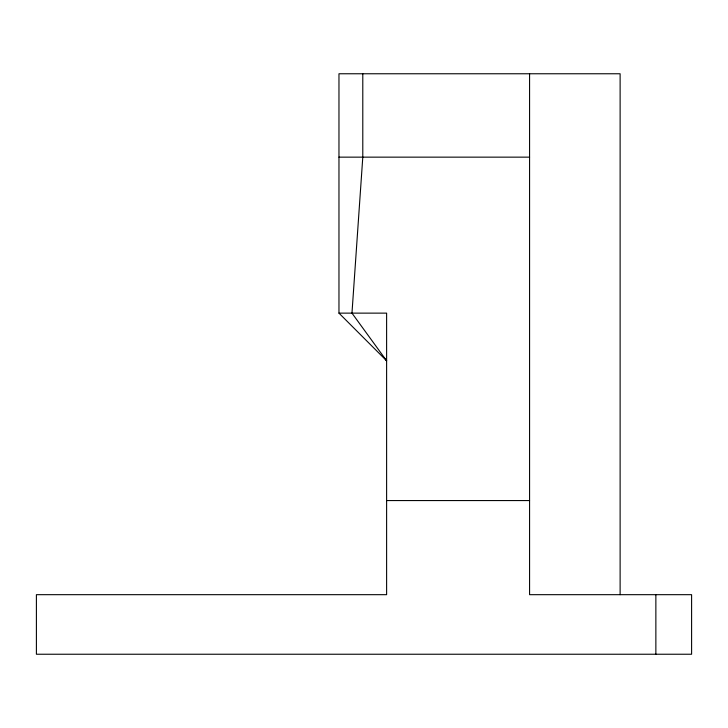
<?xml version="1.0" encoding="UTF-8"?>
<svg xmlns="http://www.w3.org/2000/svg" width="728" height="728" viewBox="0 0 728 728"><rect width="100%" height="100%" fill="white"/><g stroke="black" fill="none" stroke-linecap="round" stroke-linejoin="round"><path stroke-width="1.09" d="M338.966 157.148L529.575 157.148M620.12 594.676L620.12 73.765L338.966 73.765L338.966 313.131L386.614 313.131L386.614 594.676L36.4 594.676L36.4 654.235L691.6 654.235L691.6 594.676L529.575 594.676L529.575 73.765M386.614 500.564L529.575 500.564M338.966 313.131L386.614 360.779L385.376 358.913M386.614 360.779L351.97 313.131L362.79 157.148L362.79 73.765M655.864 594.676L655.864 654.235"/></g></svg>
